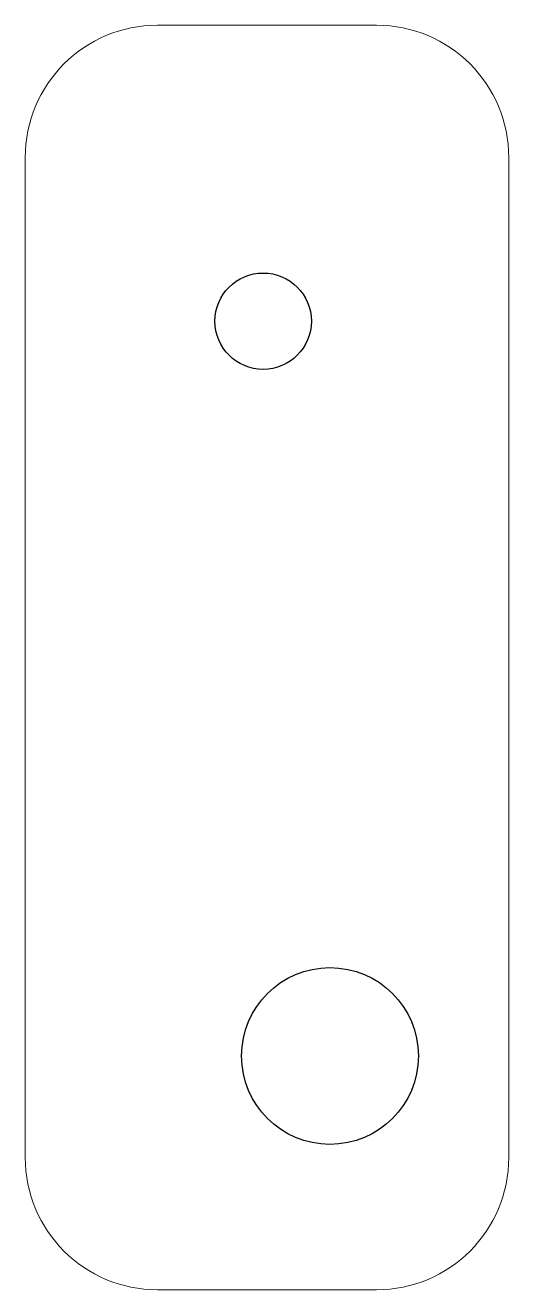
# Model space of a CAD drawing. Header units: inches. Extents: x -0.47 to 0.47, y -1.23 to 1.23.
import ezdxf

# ---------------------------------------------------------------- set-up
doc = ezdxf.new("R2010")
doc.units = ezdxf.units.IN
doc.header["$MEASUREMENT"] = 0
doc.layers.add('Layer 1', color=7, linetype='Continuous')

msp = doc.modelspace()

# ---------------------------------------------------------------- linework, layer by layer
at = {"layer": 'Layer 1', "lineweight": 15}
msp.add_open_spline([(-0.214, 1.2303), (-0.214, 1.2303), (0.2126, 1.2303), (0.2126, 1.2303), (0.2126, 1.2303), (0.3554, 1.2303), (0.4704, 1.1153), (0.4704, 0.9725), (0.4704, 0.9725), (0.4704, 0.9725), (0.4704, -0.9751), (0.4704, -0.9751), (0.4704, -0.9751), (0.4704, -1.1179), (0.3554, -1.2329), (0.2126, -1.2329), (0.2126, -1.2329), (0.2126, -1.2329), (-0.214, -1.2329), (-0.214, -1.2329), (-0.214, -1.2329), (-0.3568, -1.2329), (-0.4718, -1.1179), (-0.4718, -0.9751), (-0.4718, -0.9751), (-0.4718, -0.9751), (-0.4718, 0.9725), (-0.4718, 0.9725), (-0.4718, 0.9725), (-0.4718, 1.1153), (-0.3568, 1.2303), (-0.214, 1.2303)], degree=3, knots=[0, 0, 0, 0, 0.111111, 0.111111, 0.111111, 0.111111, 0.222222, 0.222222, 0.222222, 0.222222, 0.333333, 0.333333, 0.333333, 0.333333, 0.444444, 0.444444, 0.444444, 0.444444, 0.555556, 0.555556, 0.555556, 0.555556, 0.666667, 0.666667, 0.666667, 0.666667, 0.777778, 0.777778, 0.777778, 0.777778, 1, 1, 1, 1], dxfattribs=at)
at = {"layer": 'Layer 1', "lineweight": 25}
for points in [[(0.0857, 0.6538), (0.0857, 0.7057), (0.0436, 0.7477), (-0.0083, 0.7477), (-0.0083, 0.7477), (-0.0601, 0.7477), (-0.1022, 0.7057), (-0.1022, 0.6538), (-0.1022, 0.6538), (-0.1022, 0.602), (-0.0601, 0.5599), (-0.0083, 0.5599), (-0.0083, 0.5599), (0.0436, 0.5599), (0.0857, 0.6019), (0.0857, 0.6538)], [(0.2943, -0.7776), (0.2943, -0.6825), (0.2171, -0.6053), (0.122, -0.6053), (0.122, -0.6053), (0.0269, -0.6053), (-0.0502, -0.6825), (-0.0502, -0.7776), (-0.0502, -0.7776), (-0.0502, -0.8727), (0.0269, -0.9498), (0.122, -0.9498), (0.122, -0.9498), (0.2171, -0.9498), (0.2943, -0.8727), (0.2943, -0.7776)]]:
    msp.add_open_spline(points, degree=3, knots=[0, 0, 0, 0, 0.2, 0.2, 0.2, 0.2, 0.4, 0.4, 0.4, 0.4, 0.6, 0.6, 0.6, 0.6, 1, 1, 1, 1], dxfattribs=at)

doc.saveas('drawing.dxf')
